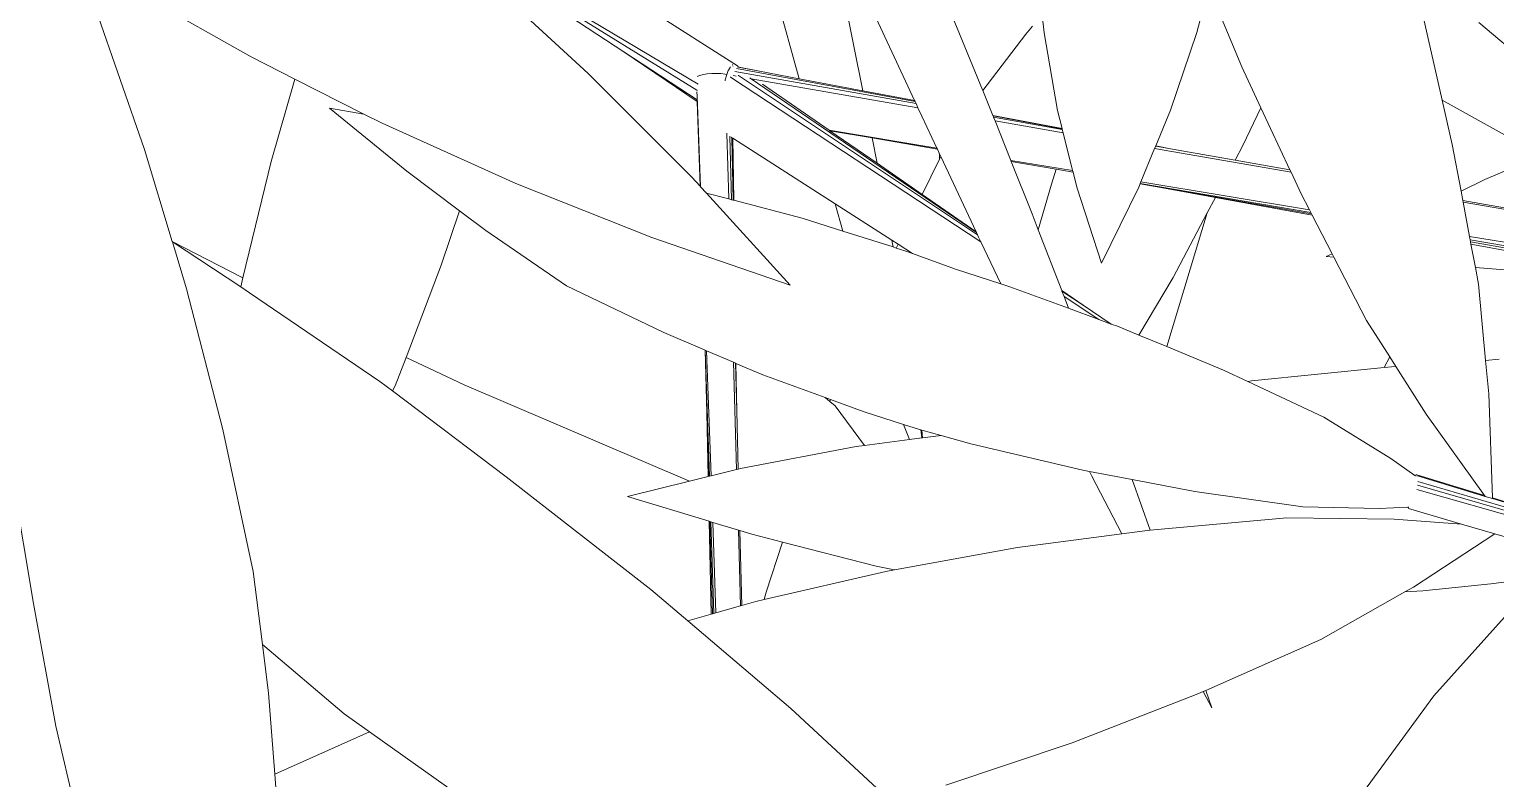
# Model space of a CAD drawing. Header units: millimetres. Extents: x 18 to 174501, y 22 to 24571.
# Drawn here: x 22227.6 to 22381.6, y 13975.7 to 14054.4 of the extents above; entities that cross this region are included whole.
import ezdxf

# ---------------------------------------------------------------- set-up
doc = ezdxf.new("R2010")
doc.units = ezdxf.units.MM
doc.header["$MEASUREMENT"] = 0
doc.layers.add('Edges', color=7, linetype='Continuous', lineweight=18)

# ---------------------------------------------------------------- blocks, each defined once
blk = doc.blocks.new('BAMBOOPLAN')
at = {"layer": 'Edges'}
for p, q in [((1.9247, 4.1176), (2.2527, 3.9919)), ((1.8367, 4.1088), (1.9108, 3.9897)), ((1.5295, 3.9657), (1.5242, 4.0355)), ((1.5242, 4.0355), (1.6103, 3.9388)), ((1.9108, 3.9897), (2.0427, 3.9665)), ((1.9108, 3.9897), (1.9467, 3.9321)), ((1.5303, 3.8427), (1.5295, 3.9657)), ((2.0099, 3.8982), (2.0792, 3.961)), ((1.6103, 3.9388), (1.6574, 3.8902)), ((1.9467, 3.9321), (1.9819, 3.8702)), ((2.4189, 3.9255), (1.9891, 3.8575)), ((2.4205, 3.9253), (1.9902, 3.8555)), ((1.2537, 3.7796), (1.1326, 3.9165)), ((1.313, 3.8903), (1.3018, 3.9145)), ((1.9819, 3.8702), (2.0099, 3.8982)), ((1.2876, 3.8796), (1.2545, 3.7787)), ((1.2935, 3.8941), (1.2876, 3.8796)), ((1.3702, 3.7869), (1.313, 3.8903)), ((1.6574, 3.8902), (1.6501, 3.8278)), ((1.6574, 3.8902), (1.7289, 3.8164)), ((2.0161, 3.81), (2.5062, 3.8931)), ((2.0186, 3.8056), (2.5186, 3.8882)), ((2.0202, 3.8028), (2.5287, 3.8843)), ((0.9967, 3.8682), (1.0845, 3.7195)), ((1.1627, 3.7309), (1.0411, 3.8566)), ((1.9819, 3.8702), (1.9891, 3.8575)), ((1.9891, 3.8575), (1.9902, 3.8555)), ((1.9902, 3.8555), (2.0161, 3.81)), ((1.5269, 3.7846), (1.5303, 3.8427)), ((2.2592, 3.8359), (2.022, 3.7997)), ((0.9158, 3.8109), (0.9883, 3.7055)), ((1.7317, 3.8136), (1.5266, 3.7803)), ((1.6501, 3.8278), (1.6463, 3.8033)), ((1.7289, 3.8164), (1.6463, 3.8033)), ((1.7289, 3.8164), (1.7317, 3.8136)), ((1.7317, 3.8136), (1.7564, 3.788)), ((2.0161, 3.81), (2.0186, 3.8056)), ((1.3855, 3.7634), (1.3702, 3.7869)), ((1.5269, 3.7846), (1.5489, 3.7879)), ((1.5489, 3.7879), (1.5269, 3.7844)), ((1.5269, 3.7844), (1.5269, 3.7846)), ((1.6463, 3.8033), (1.5489, 3.7879)), ((1.7564, 3.788), (1.7761, 3.7693)), ((2.0186, 3.8056), (2.0202, 3.8028)), ((2.0202, 3.8028), (2.022, 3.7997)), ((2.022, 3.7997), (2.0397, 3.7686)), ((1.2545, 3.7787), (1.2537, 3.7796)), ((1.2809, 3.7482), (1.2545, 3.7787)), ((1.2809, 3.7482), (1.3855, 3.7634)), ((1.2814, 3.7476), (1.3856, 3.7633)), ((1.3856, 3.7633), (1.3855, 3.7634)), ((1.3863, 3.7622), (1.3856, 3.7633)), ((1.5233, 3.7238), (1.7794, 3.7661)), ((1.5235, 3.7264), (1.5266, 3.7803)), ((1.5235, 3.7264), (1.7761, 3.7693)), ((1.5266, 3.7803), (1.5269, 3.7844)), ((1.5601, 3.7291), (1.7811, 3.7645)), ((1.7825, 3.7631), (1.6366, 3.7408)), ((1.7761, 3.7693), (1.7794, 3.7661)), ((1.7794, 3.7661), (1.7811, 3.7645)), ((1.7811, 3.7645), (1.7825, 3.7631)), ((1.7825, 3.7631), (1.8297, 3.7181)), ((2.0397, 3.7686), (2.0823, 3.7799)), ((2.0397, 3.7686), (2.0521, 3.7468)), ((1.2814, 3.7476), (1.2809, 3.7482)), ((1.2829, 3.7459), (1.2814, 3.7476)), ((1.3863, 3.7622), (1.2829, 3.7459)), ((1.2868, 3.7414), (1.2829, 3.7459)), ((1.3891, 3.758), (1.2868, 3.7414)), ((1.3283, 3.6933), (1.2868, 3.7414)), ((1.3891, 3.758), (1.3863, 3.7622)), ((1.421, 3.709), (1.3891, 3.758)), ((1.6366, 3.7408), (1.5601, 3.7291)), ((1.6366, 3.7408), (1.6326, 3.715)), ((2.0521, 3.7468), (2.0997, 3.6417)), ((0.8944, 3.6933), (0.7405, 3.7301)), ((1.1661, 3.7274), (0.8933, 3.6843)), ((0.8942, 3.6892), (1.1638, 3.7299)), ((1.1708, 3.7225), (0.9202, 3.6819)), ((0.9883, 3.7055), (1.0845, 3.7195)), ((1.0845, 3.7195), (1.1627, 3.7309)), ((1.1638, 3.7299), (1.1627, 3.7309)), ((1.1661, 3.7274), (1.1638, 3.7299)), ((1.1708, 3.7225), (1.1661, 3.7274)), ((1.1807, 3.7124), (1.1708, 3.7225)), ((1.523, 3.7181), (1.5233, 3.7232)), ((1.5233, 3.7232), (1.5601, 3.7291)), ((1.5233, 3.7238), (1.5235, 3.7264)), ((1.5233, 3.7232), (1.5233, 3.7238)), ((0.5519, 3.7097), (0.8474, 3.6484)), ((0.5523, 3.7058), (0.8487, 3.6391)), ((0.7263, 3.6579), (0.5528, 3.7016)), ((0.9259, 3.6964), (0.9883, 3.7055)), ((1.2175, 3.6745), (1.1807, 3.7124)), ((1.3283, 3.6933), (1.421, 3.709)), ((1.3296, 3.6918), (1.3972, 3.7029)), ((1.3972, 3.7029), (1.414, 3.7057)), ((1.3972, 3.7029), (1.3978, 3.6797)), ((1.414, 3.7057), (1.4223, 3.7071)), ((1.414, 3.7057), (1.4223, 3.707)), ((1.4223, 3.7071), (1.421, 3.709)), ((1.4223, 3.707), (1.4223, 3.7071)), ((1.4351, 3.6875), (1.4223, 3.707)), ((1.5074, 3.5921), (1.523, 3.7181)), ((1.6326, 3.715), (1.6158, 3.6068)), ((1.6326, 3.715), (1.6326, 3.7148)), ((1.6326, 3.7148), (1.6407, 3.5055)), ((1.8227, 3.7111), (1.8297, 3.7181)), ((1.8227, 3.7111), (1.834, 3.7141)), ((1.8297, 3.7181), (1.834, 3.7141)), ((1.834, 3.7141), (1.9114, 3.6403)), ((0.8807, 3.6757), (0.8747, 3.6743)), ((0.8834, 3.6762), (0.8807, 3.6757)), ((0.8837, 3.6822), (0.8835, 3.682)), ((0.8837, 3.6822), (0.8835, 3.676)), ((0.8835, 3.676), (0.8838, 3.6678)), ((0.8838, 3.6828), (0.8837, 3.6822)), ((0.8847, 3.6877), (0.8838, 3.6828)), ((0.8851, 3.6885), (0.8847, 3.6877)), ((0.8871, 3.6928), (0.8868, 3.6929)), ((0.8869, 3.6926), (0.8872, 3.6926)), ((0.888, 3.6909), (0.8878, 3.6909)), ((0.8882, 3.691), (0.888, 3.6909)), ((0.8977, 3.6782), (0.893, 3.6775)), ((0.8963, 3.6922), (0.8944, 3.6933)), ((0.8949, 3.692), (0.8948, 3.692)), ((0.8963, 3.6922), (0.895, 3.692)), ((0.8957, 3.692), (0.9259, 3.6964)), ((0.8976, 3.6924), (0.8963, 3.6922)), ((0.8964, 3.6922), (0.8963, 3.6922)), ((0.8976, 3.6924), (0.9259, 3.6964)), ((0.8977, 3.6782), (0.8978, 3.6782)), ((0.9006, 3.6805), (0.9002, 3.6806)), ((1.3177, 3.5714), (0.9006, 3.6805)), ((0.9176, 3.6824), (0.9186, 3.6821)), ((0.9186, 3.6821), (1.3151, 3.5741)), ((0.92, 3.6818), (0.9202, 3.6819)), ((0.939, 3.6798), (1.0559, 3.6471)), ((1.3296, 3.6918), (1.3283, 3.6933)), ((1.3849, 3.6278), (1.3296, 3.6918)), ((1.3978, 3.6797), (1.4013, 3.6083)), ((1.5074, 3.5921), (1.4351, 3.6875)), ((0.6865, 3.6097), (0.5555, 3.6664)), ((0.8548, 3.6234), (0.7263, 3.6579)), ((0.8539, 3.6258), (0.7263, 3.6579)), ((0.843, 3.6593), (0.8426, 3.6586)), ((0.8458, 3.6616), (0.843, 3.6593)), ((0.85, 3.6643), (0.8458, 3.6616)), ((0.8554, 3.6671), (0.85, 3.6643)), ((0.8616, 3.6698), (0.8554, 3.6671)), ((0.8682, 3.6723), (0.8616, 3.6698)), ((0.8747, 3.6743), (0.8682, 3.6723)), ((0.8838, 3.6678), (0.884, 3.6662)), ((0.8901, 3.6742), (0.89, 3.6743)), ((1.3258, 3.5632), (0.8901, 3.6742)), ((1.0559, 3.6471), (1.2175, 3.6745)), ((1.0572, 3.6468), (1.1207, 3.6573)), ((1.1207, 3.6573), (1.2186, 3.6734)), ((1.1207, 3.6573), (1.1401, 3.6236)), ((1.2186, 3.6734), (1.2175, 3.6745)), ((1.2232, 3.6686), (1.2186, 3.6734)), ((1.2267, 3.6603), (1.2195, 3.6014)), ((1.2232, 3.6686), (1.2242, 3.6662)), ((1.2273, 3.6645), (1.2232, 3.6686)), ((1.2242, 3.6662), (1.2267, 3.6603)), ((1.2273, 3.6645), (1.2267, 3.6603)), ((1.3144, 3.5749), (1.2273, 3.6645)), ((0.8487, 3.6391), (0.8499, 3.6389)), ((0.8496, 3.6369), (0.852, 3.6307)), ((0.852, 3.6307), (0.852, 3.6307)), ((0.852, 3.6307), (0.901, 3.504)), ((0.852, 3.6307), (0.8539, 3.6258)), ((1.0559, 3.6471), (1.0572, 3.6468)), ((1.0572, 3.6468), (1.1401, 3.6236)), ((1.9114, 3.6403), (1.9621, 3.6)), ((2.0997, 3.6417), (2.1184, 3.6503)), ((2.0997, 3.6417), (2.1204, 3.5961)), ((0.8839, 3.5133), (0.6865, 3.6097)), ((0.8539, 3.6258), (0.8548, 3.6234)), ((0.8548, 3.6234), (0.9002, 3.5045)), ((1.1401, 3.6236), (1.2195, 3.6014)), ((1.4013, 3.6083), (1.3849, 3.6278)), ((0.9121, 3.5925), (0.912, 3.5927)), ((0.947, 3.5004), (0.9121, 3.5925)), ((0.9514, 3.5007), (0.9181, 3.59)), ((0.9205, 3.5892), (0.9216, 3.5889)), ((0.9216, 3.5889), (0.9538, 3.5009)), ((0.9216, 3.5889), (0.9233, 3.5885)), ((0.9233, 3.5885), (0.9548, 3.501)), ((0.9233, 3.5885), (1.1002, 3.5456)), ((1.2195, 3.6014), (1.3144, 3.5749)), ((1.4644, 3.5335), (1.4013, 3.6083)), ((1.6158, 3.6068), (1.5955, 3.5082)), ((1.9621, 3.6), (1.9593, 3.5822)), ((1.9593, 3.5822), (1.9692, 3.5868)), ((1.9621, 3.6), (1.9755, 3.5894)), ((1.9692, 3.5868), (1.9755, 3.5894)), ((1.9755, 3.5894), (2.0419, 3.5367)), ((2.1204, 3.5961), (2.1769, 3.4504)), ((1.3151, 3.5741), (1.3144, 3.5749)), ((1.3177, 3.5714), (1.3151, 3.5741)), ((1.3202, 3.5688), (1.3177, 3.5714)), ((1.3258, 3.5632), (1.3202, 3.5688)), ((1.7777, 3.4983), (1.9593, 3.5822)), ((1.1002, 3.5456), (1.1247, 3.5109)), ((1.1002, 3.5456), (1.1985, 3.5217)), ((1.3745, 3.5133), (1.3258, 3.5632)), ((1.1985, 3.5217), (1.2014, 3.5168)), ((1.1985, 3.5217), (1.2094, 3.5191)), ((1.4644, 3.5335), (1.5018, 3.5233)), ((1.4648, 3.533), (1.4644, 3.5335)), ((1.5018, 3.5233), (1.4648, 3.533)), ((1.4704, 3.5263), (1.4648, 3.533)), ((1.5311, 3.5108), (1.4704, 3.5263)), ((1.4826, 3.5118), (1.4704, 3.5263)), ((1.5509, 3.5104), (1.5018, 3.5233)), ((2.0419, 3.5367), (2.1643, 3.45)), ((0.2, 3.4681), (0.0008, 3.5047)), ((0.9002, 3.5045), (0.8839, 3.5133)), ((0.901, 3.504), (0.9002, 3.5045)), ((0.9126, 3.4977), (0.901, 3.504)), ((0.9126, 3.4977), (0.947, 3.5004)), ((0.947, 3.5004), (0.9514, 3.5007)), ((0.9514, 3.5007), (0.9538, 3.5009)), ((0.9538, 3.5009), (0.9548, 3.501)), ((0.9548, 3.501), (1.0606, 3.5093)), ((1.0606, 3.5093), (1.1247, 3.5109)), ((1.1247, 3.5109), (1.2036, 3.5128)), ((1.2014, 3.5168), (1.2036, 3.5128)), ((1.2036, 3.5128), (1.2087, 3.5129)), ((1.2094, 3.5191), (1.2087, 3.5129)), ((1.2087, 3.5129), (1.2221, 3.5133)), ((1.2094, 3.5191), (1.2345, 3.513)), ((1.2221, 3.5133), (1.2345, 3.513)), ((1.2345, 3.513), (1.3031, 3.5118)), ((1.3031, 3.5118), (1.3745, 3.5133)), ((1.3745, 3.5133), (1.389, 3.5136)), ((1.389, 3.5136), (1.4826, 3.5118)), ((1.4826, 3.5118), (1.5311, 3.5108)), ((1.5311, 3.5108), (1.5509, 3.5104)), ((1.5509, 3.5104), (1.5609, 3.5102)), ((1.5609, 3.5102), (1.5955, 3.5082)), ((1.5955, 3.5082), (1.6407, 3.5055)), ((1.6407, 3.5055), (1.7326, 3.4999)), ((1.7326, 3.4999), (1.7728, 3.4957)), ((3.4826, 3.5037), (2.0652, 3.4251)), ((1.0764, 3.4083), (0.9126, 3.4977)), ((1.7728, 3.4957), (1.7777, 3.4983)), ((1.7728, 3.4957), (1.898, 3.4825)), ((1.898, 3.4825), (2.0133, 3.4567)), ((3.1194, 3.4861), (2.0628, 3.4373)), ((3.2265, 3.491), (2.0641, 3.4316)), ((0.0941, 3.2843), (-0.0435, 3.4591)), ((0.2729, 3.4581), (0.2, 3.4681)), ((0.2798, 3.3296), (0.2729, 3.4581)), ((0.388, 3.4423), (0.2729, 3.4581)), ((2.0133, 3.4567), (2.0558, 3.4444)), ((2.1769, 3.4504), (2.4096, 3.4585)), ((2.1773, 3.4495), (2.4096, 3.4585)), ((0.3365, 3.4339), (0.388, 3.4423)), ((0.3365, 3.4339), (0.4767, 3.3822)), ((0.4184, 3.4381), (0.388, 3.4423)), ((0.6376, 3.4181), (0.4184, 3.4381)), ((2.0569, 3.4459), (2.0558, 3.4444)), ((2.0558, 3.4444), (2.0576, 3.4439)), ((2.0583, 3.4463), (2.0569, 3.4459)), ((2.0583, 3.4463), (2.1643, 3.45)), ((2.0598, 3.4449), (2.1657, 3.449)), ((2.1643, 3.45), (2.1657, 3.449)), ((2.1657, 3.449), (2.1773, 3.4495)), ((2.1769, 3.4504), (2.1773, 3.4495)), ((0.8571, 3.4082), (0.6376, 3.4181)), ((1.0764, 3.4083), (0.8571, 3.4082)), ((2.0211, 3.38), (2.061, 3.3957)), ((2.0479, 3.3722), (2.1455, 3.3982)), ((2.061, 3.3957), (2.0625, 3.3963)), ((2.0626, 3.3942), (2.061, 3.3957)), ((2.0626, 3.3942), (2.1455, 3.3982)), ((2.1081, 3.2853), (2.1977, 3.4008)), ((2.1455, 3.3982), (2.1977, 3.4008)), ((2.1977, 3.4008), (2.3113, 3.4062)), ((0.4767, 3.3822), (0.5708, 3.3519)), ((1.8948, 3.3214), (2.0479, 3.3722)), ((1.912, 3.3448), (2.0211, 3.38)), ((0.5718, 3.2656), (0.5708, 3.3519)), ((0.5708, 3.3519), (0.6178, 3.3369)), ((1.7515, 3.3138), (1.912, 3.3448)), ((2.2167, 3.3277), (2.2911, 3.3654)), ((0.2967, 3.1506), (0.2798, 3.3296)), ((0.6178, 3.3369), (0.7592, 3.298)), ((2.1233, 3.2845), (2.2167, 3.3277)), ((1.6567, 3.3002), (1.7515, 3.3138)), ((1.707, 3.2374), (1.8948, 3.3214)), ((0.1786, 3.1678), (0.0941, 3.2843)), ((0.7592, 3.298), (0.9202, 3.2793)), ((0.9202, 3.2793), (0.9878, 3.2744)), ((1.4105, 3.2719), (1.5818, 3.2894)), ((1.5818, 3.2894), (1.5923, 3.2909)), ((1.5923, 3.2909), (1.6567, 3.3002)), ((1.5978, 3.2854), (1.5923, 3.2909)), ((1.6684, 3.2181), (1.5978, 3.2854)), ((1.707, 3.2374), (1.6567, 3.3002)), ((2.0985, 3.2744), (2.1081, 3.2853)), ((2.0985, 3.2744), (2.1233, 3.2845)), ((2.1905, 3.1413), (2.2522, 3.2871)), ((0.567, 3.1175), (0.5718, 3.2656)), ((0.9878, 3.2744), (1.0209, 3.1864)), ((0.9878, 3.2744), (0.9879, 3.2744)), ((0.9879, 3.2744), (1.0553, 3.0979)), ((0.9879, 3.2744), (0.9897, 3.2743)), ((0.9897, 3.2743), (1.0574, 3.0993)), ((0.9897, 3.2743), (1.0337, 3.2711)), ((1.0905, 3.1208), (1.0337, 3.2711)), ((1.0337, 3.2711), (1.0373, 3.2709)), ((1.0625, 3.2034), (1.0373, 3.2709)), ((1.0373, 3.2709), (1.0378, 3.2708)), ((1.0378, 3.2708), (1.0625, 3.2034)), ((1.0378, 3.2708), (1.0814, 3.2677)), ((1.0814, 3.2677), (1.1811, 3.2659)), ((1.1811, 3.2659), (1.1895, 3.2627)), ((1.1811, 3.2659), (1.1897, 3.2657)), ((1.1897, 3.2657), (1.1895, 3.2627)), ((1.1895, 3.2627), (1.1991, 3.2592)), ((1.1897, 3.2657), (1.2435, 3.2647)), ((1.1991, 3.2592), (1.2601, 3.2172)), ((1.2435, 3.2647), (1.3055, 3.2662)), ((1.3055, 3.2662), (1.3223, 3.2666)), ((1.3055, 3.2662), (1.3213, 3.2478)), ((1.3223, 3.2666), (1.3326, 3.2672)), ((1.3326, 3.2672), (1.3339, 3.2673)), ((1.3326, 3.2672), (1.3378, 3.256)), ((1.3339, 3.2673), (1.3641, 3.2691)), ((1.3339, 3.2673), (1.3387, 3.2565)), ((1.3387, 3.2565), (1.3641, 3.2691)), ((1.3641, 3.2691), (1.4105, 3.2719)), ((2.0028, 3.1655), (2.0985, 3.2744)), ((1.2601, 3.2172), (1.3213, 3.2478)), ((1.3213, 3.2478), (1.3378, 3.256)), ((1.3378, 3.256), (1.3387, 3.2565)), ((1.6684, 3.2181), (1.7066, 3.2372)), ((1.7066, 3.2372), (1.707, 3.2374)), ((1.2492, 3.2117), (1.2601, 3.2172)), ((1.5272, 3.1474), (1.6684, 3.2181)), ((1.0928, 3.1222), (1.0625, 3.2034)), ((1.0957, 3.1241), (1.2492, 3.2117)), ((1.0538, 3.097), (1.0209, 3.1864)), ((1.0209, 3.1864), (1.0544, 3.0974)), ((0.1786, 3.1678), (0.2967, 3.1506)), ((0.1788, 3.1675), (0.1786, 3.1678)), ((0.1788, 3.1675), (0.298, 3.1368)), ((0.2221, 3.1078), (0.1788, 3.1675)), ((0.298, 3.1368), (0.2967, 3.1506)), ((1.3637, 3.0556), (1.5272, 3.1474)), ((1.8643, 3.0372), (2.0028, 3.1655)), ((0.298, 3.1368), (0.3133, 3.1328)), ((0.3133, 3.1328), (0.5416, 3.071)), ((2.1303, 2.9463), (2.1905, 3.1413)), ((0.3424, 2.926), (0.2221, 3.1078)), ((0.5656, 3.0721), (0.567, 3.1175)), ((0.567, 3.1175), (0.6628, 3.1072)), ((0.6628, 3.1072), (1.0293, 3.0811)), ((1.0574, 3.0993), (1.0905, 3.1208)), ((1.0905, 3.1208), (1.0928, 3.1222)), ((1.0928, 3.1222), (1.0957, 3.1241)), ((0.9489, 3.029), (1.0293, 3.0811)), ((1.0293, 3.0811), (1.0538, 3.097)), ((1.0538, 3.097), (1.0544, 3.0974)), ((1.0544, 3.0974), (1.0553, 3.0979)), ((1.0553, 3.0979), (1.0574, 3.0993)), ((0.5416, 3.071), (0.5641, 3.0637)), ((0.5641, 3.0637), (0.5656, 3.0721)), ((0.5641, 3.0637), (0.7673, 2.9976)), ((1.1437, 3.0363), (1.1914, 3.0402)), ((1.1914, 3.0402), (1.3361, 3.052)), ((1.1914, 3.0402), (1.1927, 2.9612)), ((1.1934, 2.9496), (1.3523, 3.0491)), ((1.3361, 3.052), (1.3637, 3.0556)), ((1.3523, 3.0491), (1.3637, 3.0556)), ((1.8613, 3.0344), (1.8643, 3.0372)), ((1.8813, 3.0154), (1.8643, 3.0372)), ((0.9489, 3.029), (1.077, 3.0338)), ((1.077, 3.0338), (1.0783, 3.0339)), ((1.1252, 2.9029), (1.077, 3.0338)), ((1.0783, 3.0339), (1.127, 2.9042)), ((1.0783, 3.0339), (1.0797, 3.0339)), ((1.0797, 3.0339), (1.0826, 3.034)), ((1.0797, 3.0339), (1.1287, 2.9054)), ((1.0826, 3.034), (1.1228, 3.0355)), ((1.0826, 3.034), (1.1315, 2.9073)), ((1.1228, 3.0355), (1.1252, 3.0356)), ((1.163, 2.9292), (1.1228, 3.0355)), ((1.1252, 3.0356), (1.1437, 3.0363)), ((1.1645, 2.9303), (1.1252, 3.0356)), ((1.7004, 2.8972), (1.8527, 3.0264)), ((1.8527, 3.0264), (1.8613, 3.0344)), ((1.8813, 3.0154), (1.8613, 3.0344)), ((0.7673, 2.9976), (1.0279, 2.9087)), ((1.1825, 2.9427), (1.1934, 2.9496)), ((1.1927, 2.9612), (1.1934, 2.9496)), ((1.1315, 2.9073), (1.163, 2.9292)), ((1.163, 2.9292), (1.1645, 2.9303)), ((1.1645, 2.9303), (1.1825, 2.9427)), ((0.4547, 2.7393), (0.3424, 2.926)), ((1.0279, 2.9087), (1.0955, 2.8823)), ((1.127, 2.9042), (1.1287, 2.9054)), ((1.1287, 2.9054), (1.1315, 2.9073)), ((1.0955, 2.8823), (1.1252, 2.9029)), ((1.1252, 2.9029), (1.127, 2.9042)), ((1.5419, 2.7754), (1.7004, 2.8972)), ((1.0955, 2.8823), (1.2848, 2.8083)), ((1.2848, 2.8083), (1.471, 2.7261)), ((0.159, 2.5864), (0.0707, 2.7484)), ((0.5037, 2.6403), (0.4547, 2.7393)), ((0.5037, 2.6403), (0.6537, 2.5824)), ((0.5363, 2.5744), (0.5037, 2.6403)), ((0.2507, 2.4237), (0.159, 2.5864)), ((0.5847, 2.4628), (0.5363, 2.5744)), ((0.6537, 2.5824), (0.6985, 2.5692)), ((0.5847, 2.4628), (0.6985, 2.5692)), ((0.6985, 2.5692), (0.9188, 2.5045)), ((0.6095, 2.4057), (0.5847, 2.4628)), ((0.3503, 2.2657), (0.2507, 2.4237))]:
    blk.add_line(p, q, dxfattribs=at)

msp = doc.modelspace()

# ---------------------------------------------------------------- block references
at = {"xscale": 69.97983938875464, "yscale": 69.97983938875464, "zscale": 69.97983938875464, "rotation": 340.9588725647666}
msp.add_blockref('BAMBOOPLAN', (22158.48, 13826.65), dxfattribs=at)

doc.saveas('drawing.dxf')
